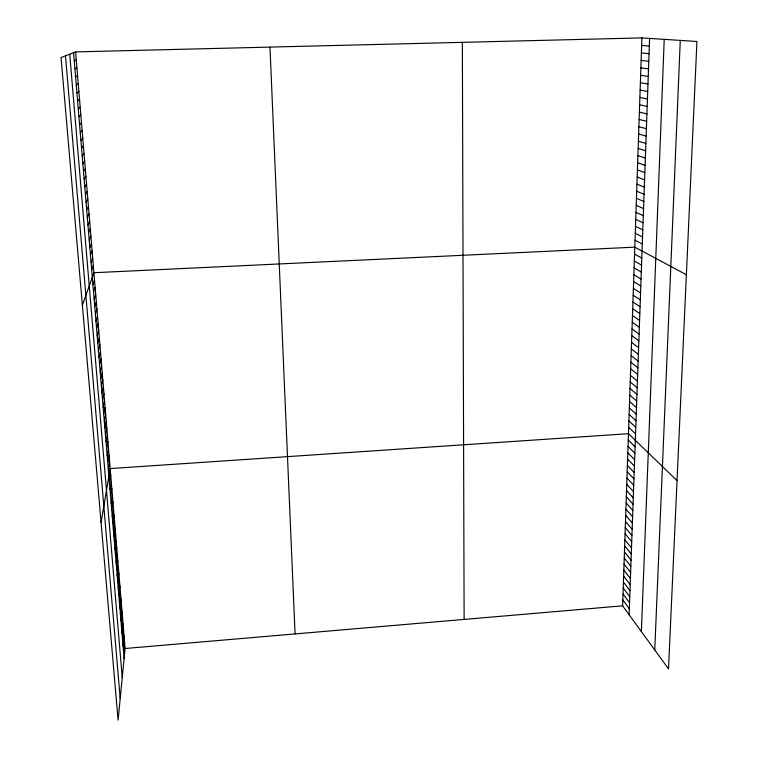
<?xml version="1.0" encoding="UTF-8"?>
<svg xmlns="http://www.w3.org/2000/svg" width="758" height="758" viewBox="0 0 758 758"><rect width="100%" height="100%" fill="white"/><g stroke="black" fill="none" stroke-linecap="round" stroke-linejoin="round"><path stroke-width="1.14" d="M622.621 605.822L641.903 37.9L696.943 41.5L668.509 668.897L622.621 605.822L125.098 648.507L118.087 720.1L61.057 57.58L75.601 51.904L641.903 37.9M629.121 614.747L649.597 38.402M641.382 631.613L664.216 39.359M654.751 649.985L680.277 40.411M123.592 652.325L124.587 642.329M123.071 646.053L124.075 636.142M122.55 639.761L123.563 629.926M122.019 633.451L123.042 623.701M121.488 627.122L122.531 617.457M120.958 620.774L122.01 611.194M120.427 614.406L121.488 604.903M119.897 608.011L120.967 598.602M119.366 601.606L120.437 592.282M118.826 595.182L119.916 585.943M118.286 588.739L119.385 579.595M117.746 582.277L118.854 573.219M117.206 575.786L118.324 566.823M116.666 569.286L117.793 560.408M116.126 562.768L117.263 553.975M115.576 556.22L116.723 547.522M115.027 549.654L116.192 541.051M114.477 543.079L115.652 534.561M113.927 536.475L115.112 528.051M113.378 529.851L114.572 521.523M112.828 523.21L114.022 514.976M112.269 516.549L113.482 508.4M111.71 509.859L112.933 501.815M111.151 503.16L112.383 495.211M110.592 496.433L111.833 488.578M110.033 489.687L111.284 481.936M109.465 482.922L110.725 475.266M101.079 522.489L110.175 468.577L628.467 433.69L677.046 480.6M108.328 469.335L109.616 461.868M107.759 462.503L109.057 455.141M107.191 455.653L108.498 448.385M106.613 448.783L107.939 441.62M106.044 441.895L107.371 434.827M105.466 434.978L106.812 428.014M104.888 428.043L106.243 421.183M104.31 421.088L105.675 414.332M103.723 414.105L105.106 407.453M103.145 407.112L104.528 400.565M102.557 400.082L103.96 393.648M101.97 393.042L103.382 386.703M101.383 385.974L102.804 379.749M100.786 378.886L102.226 372.765M100.198 371.78L101.648 365.763M99.601 364.645L101.06 358.742M99.004 357.492L100.473 351.693M98.407 350.31L99.885 344.625M97.801 343.109L99.298 337.537M97.204 335.889L98.711 330.422M96.598 328.64L98.123 323.287M95.991 321.364L97.526 316.133M95.385 314.077L96.929 308.951M94.769 306.753L96.332 301.75M94.163 299.419L95.735 294.521M93.547 292.057L95.129 287.282M92.931 284.667L94.532 280.005M82.376 305.237L93.926 272.719L634.797 247.155L686.369 274.728M91.699 269.857L93.319 265.433M91.074 262.439L92.713 258.137M90.458 255.001L92.106 250.813M89.832 247.525L91.5 243.46M89.207 240.04L90.884 236.098M88.582 232.526L90.268 228.698M87.956 224.984L89.652 221.279M87.322 217.413L89.037 213.841M86.687 209.824L88.421 206.375M86.052 202.215L87.795 198.89M85.417 194.579L87.179 191.376M84.773 186.913L86.554 183.834M84.138 179.22L85.919 176.273M83.494 171.507L85.294 168.693M82.849 163.766L84.659 161.084M82.196 156.006L84.024 153.448M81.551 148.217L83.389 145.792M80.898 140.401L82.755 138.108M80.244 132.555L82.12 130.395M79.59 124.691L81.476 122.663M78.927 116.798L80.831 114.903M78.273 108.877L80.187 107.115M77.61 100.928L79.533 99.307M76.937 92.959L78.889 91.472M76.274 84.962L78.235 83.607M75.601 76.937L77.581 75.724M74.928 68.883L76.928 67.813M74.256 60.801L76.264 59.873M641.647 45.433L649.322 46.058M641.391 52.937L649.056 53.695M641.135 60.413L648.782 61.294M640.88 67.879L648.516 68.883M640.633 75.317L648.242 76.444M640.377 82.726L647.976 83.977M640.131 90.117L647.711 91.491M639.875 97.488L647.446 98.976M639.629 104.831L647.18 106.442M639.382 112.156L646.915 113.889M639.136 119.451L646.65 121.308M638.88 126.728L646.385 128.708M638.634 133.986L646.129 136.08M638.397 141.225L645.863 143.433M638.151 148.435L645.608 150.757M637.904 155.627L645.342 158.062M637.658 162.79L645.086 165.348M637.421 169.944L644.831 172.606M637.175 177.069L644.565 179.845M636.938 184.166L644.309 187.065M636.692 191.253L644.054 194.256M636.455 198.312L643.807 201.429M636.218 205.352L643.551 208.573M635.981 212.373L643.296 215.708M635.744 219.365L643.04 222.814M635.507 226.348L642.793 229.901M635.27 233.303L642.538 236.96M635.033 240.239L642.291 244M634.56 254.082L641.789 258.061M634.332 260.989L641.543 265.082M634.095 267.887L641.296 272.075M633.859 274.756L641.041 279.048M633.631 281.597L640.794 285.993M633.394 288.428L640.548 292.929M633.167 295.232L640.311 299.836M632.939 302.025L640.065 306.725M632.703 308.79L639.818 313.594M632.475 315.536L639.572 320.445M632.248 322.264L639.335 327.276M632.02 328.972L639.089 334.079M631.793 335.661L638.852 340.873M631.566 342.332L638.606 347.638M631.338 348.983L638.369 354.384M631.12 355.616L638.132 361.111M630.893 362.22L637.895 367.82M630.665 368.814L637.658 374.499M630.448 375.39L637.421 381.17M630.22 381.937L637.184 387.821M630.002 388.475L636.947 394.444M629.784 394.994L636.711 401.058M629.557 401.484L636.474 407.643M629.339 407.965L636.246 414.219M629.121 414.427L636.009 420.766M628.903 420.861L635.782 427.294M628.685 427.285L635.545 433.813M628.249 440.076L635.09 446.784M628.031 446.443L634.853 453.237M627.813 452.791L634.626 459.67M627.605 459.121L634.399 466.094M627.387 465.431L634.171 472.49M627.179 471.732L633.944 478.876M626.961 478.004L633.716 485.234M626.752 484.267L633.499 491.582M626.534 490.511L633.271 497.911M626.326 496.727L633.044 504.212M626.117 502.933L632.826 510.504M625.909 509.13L632.598 516.776M625.701 515.298L632.38 523.029M625.492 521.447L632.153 529.274M625.284 527.587L631.935 535.489M625.075 533.708L631.717 541.686M624.867 539.81L631.49 547.873M624.658 545.893L631.272 554.041M624.45 551.966L631.054 560.19M624.251 558.011L630.836 566.321M624.042 564.047L630.618 572.432M623.834 570.063L630.4 578.525M623.635 576.071L630.192 584.607M623.427 582.049L629.974 590.672M623.228 588.019L629.756 596.717M623.029 593.969L629.547 602.743M622.83 599.9L629.33 608.75M69.736 54.197L122.246 677.68M65.482 55.855L120.2 698.554M75.601 51.904L125.098 648.507M73.583 52.7L124.113 658.588M269.971 47.1L295.07 633.925M462.361 42.344L464.123 619.419"/></g></svg>
